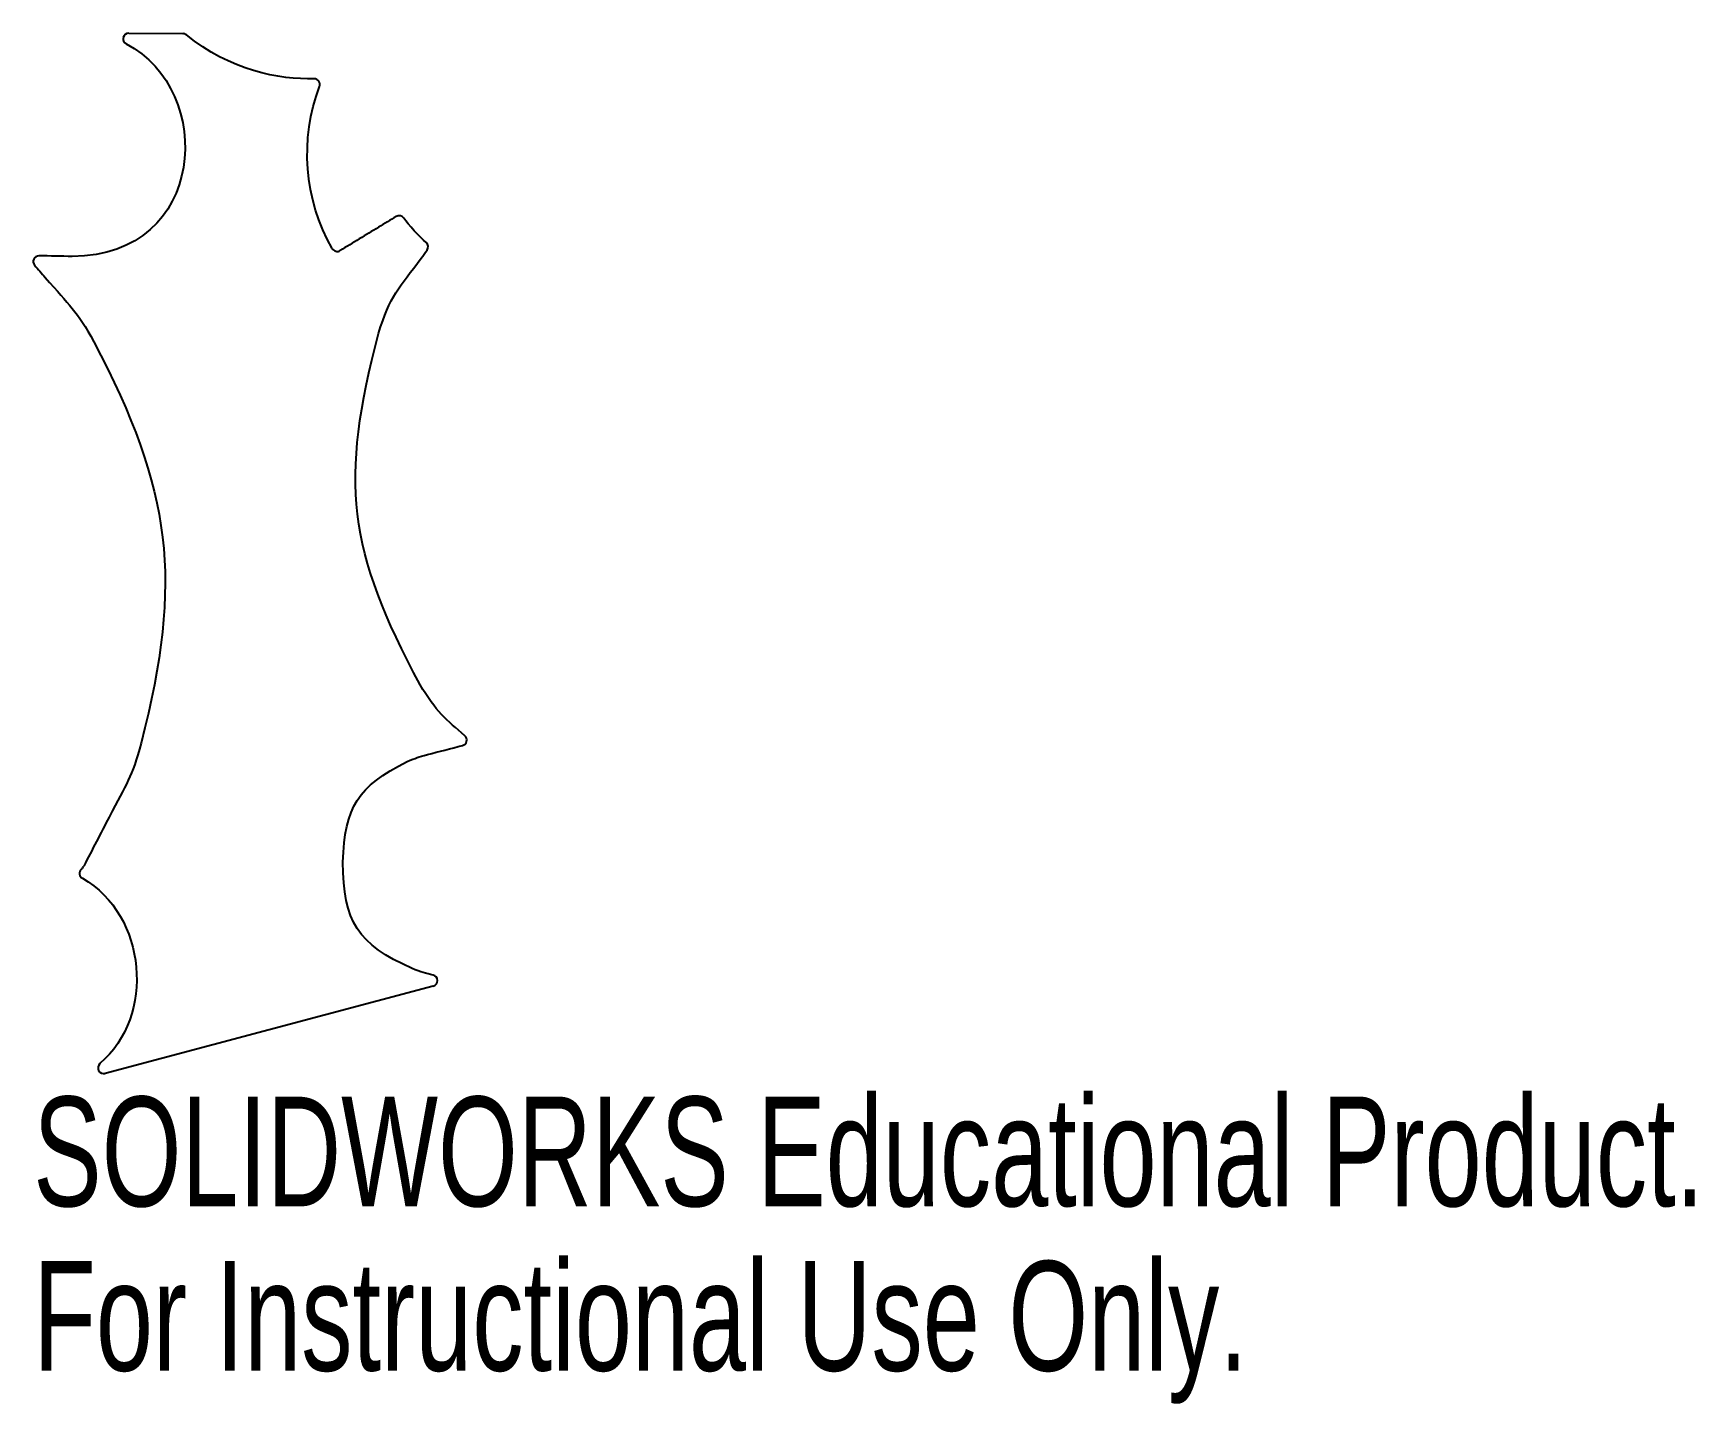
# Model space of a CAD drawing. Header units: millimetres. Extents: x 1.5 to 74.8, y -37.8 to 22.6.
import ezdxf

# ---------------------------------------------------------------- set-up
doc = ezdxf.new("R2010")
doc.units = ezdxf.units.MM
doc.styles.add('SLDTEXTSTYLE0', font='TXT', dxfattribs={"width": 0.7})

msp = doc.modelspace()

# ---------------------------------------------------------------- linework, layer by layer
at = {"color": 7, "linetype": 'Continuous', "lineweight": 25}
for p, q in [((5.741, 22.629), (8.122, 22.61)), ((19.168, -19.387), (4.694, -23.236))]:
    msp.add_line(p, q, dxfattribs=at)
for centre, start, end in [((5.739, 22.379), 89.55092, 242.91368), ((8.12, 22.36), 50.49539, 89.57707), ((13.916, 20.371), 339.08527, 91.88972), ((17.66, 14.335), 33.79163, 121.34542), ((18.69, 13.21), 323.51214, 51.19399), ((1.775, 12.563), 88.93145, 220.95181), ((14.93, 13.258), 209.94298, 301.29422), ((20.392, -8.539), 284.38347, 48.75721), ((3.816, -14.415), 135.80866, 240.45262), ((3.534, -13.979), 320.3609, 332.69635), ((19.104, -19.146), 284.89164, 78.13719), ((4.63, -22.995), 130.36037, 284.78983)]:
    msp.add_arc(centre, 0.25, start, end, dxfattribs=at)
for points in [[(5.625, 22.156), (9.583, 20.13), (9.188, 12.792), (3.248, 12.786)], [(13.907, 20.621), (12.402, 20.569), (10.168, 21), (8.279, 22.553)], [(14.713, 13.134), (13.474, 15.284), (13.268, 17.977), (14.149, 20.282)], [(16.751, 14.074), (16.187, 13.731), (15.623, 13.388), (15.06, 13.045)], [(17.53, 14.548), (17.27, 14.39), (17.01, 14.232), (16.751, 14.074)], [(18.847, 13.405), (18.591, 13.611), (18.049, 14.202), (17.867, 14.474)], [(3.248, 12.786), (2.759, 12.795), (2.269, 12.804), (1.78, 12.813)], [(16.756, 9.394), (17.234, 11.029), (17.687, 11.43), (18.636, 12.716)], [(18.636, 12.716), (18.721, 12.831), (18.806, 12.946), (18.891, 13.061)], [(1.587, 12.399), (1.742, 12.219), (1.898, 12.04), (2.054, 11.86)], [(2.054, 11.86), (3.145, 10.603), (3.433, 10.415), (4.196, 9.022)], [(4.196, 9.022), (7.66, 2.418), (8.117, -1.43), (6.289, -8.671)], [(18.589, -6.103), (15.402, -0.184), (15.032, 2.876), (16.756, 9.394)], [(20.557, -8.351), (19.781, -7.67), (19.254, -7.265), (18.589, -6.103)], [(6.289, -8.671), (5.875, -10.197), (5.646, -10.437), (4.871, -11.935)], [(18.909, -9.177), (19.424, -9.045), (19.939, -8.913), (20.454, -8.781)], [(15.182, -13.924), (15.269, -11.47), (15.822, -10.6), (18.018, -9.485)], [(18.018, -9.485), (18.404, -9.323), (18.504, -9.288), (18.909, -9.177)], [(4.871, -11.935), (4.499, -12.654), (4.128, -13.374), (3.756, -14.094)], [(3.727, -14.139), (3.691, -14.182), (3.661, -14.216), (3.637, -14.241)], [(3.693, -14.632), (6.54, -16.249), (6.914, -20.735), (4.468, -22.804)], [(18.23, -18.611), (15.842, -17.545), (15.188, -16.546), (15.182, -13.924)], [(19.155, -18.901), (18.84, -18.835), (18.63, -18.772), (18.23, -18.611)]]:
    msp.add_open_spline(points, degree=3, dxfattribs=at)

# ---------------------------------------------------------------- texts
at = {"color": 7, "linetype": 'Continuous', "char_height": 4.83362, "attachment_point": 1, "style": 'SLDTEXTSTYLE0'}
for s, insert in [('SOLIDWORKS Educational Product.', (1.525, -24.264)), ('For Instructional Use Only.', (1.525, -31.515))]:
    msp.add_mtext(s, dxfattribs=dict(at, insert=insert))

doc.saveas('drawing.dxf')
